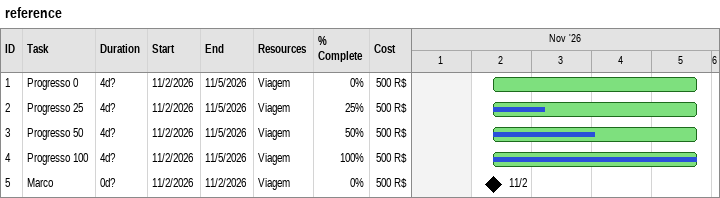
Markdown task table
reference

| ID | Task | Duration | Start | Finish | Resources | % complete | Cost (R$) |
|---|---|---|---|---|---|---|---|
| 1 | Progresso 0 | 4d? | 2026-11-02 | 2026-11-05 | Viagem | 0 | 500 |
| 2 | Progresso 25 | 4d? | 2026-11-02 | 2026-11-05 | Viagem | 25 | 500 |
| 3 | Progresso 50 | 4d? | 2026-11-02 | 2026-11-05 | Viagem | 50 | 500 |
| 4 | Progresso 100 | 4d? | 2026-11-02 | 2026-11-05 | Viagem | 100 | 500 |
| 5 | Marco | 0d? | 2026-11-02 | 2026-11-02 | Viagem | 0 | 500 |
